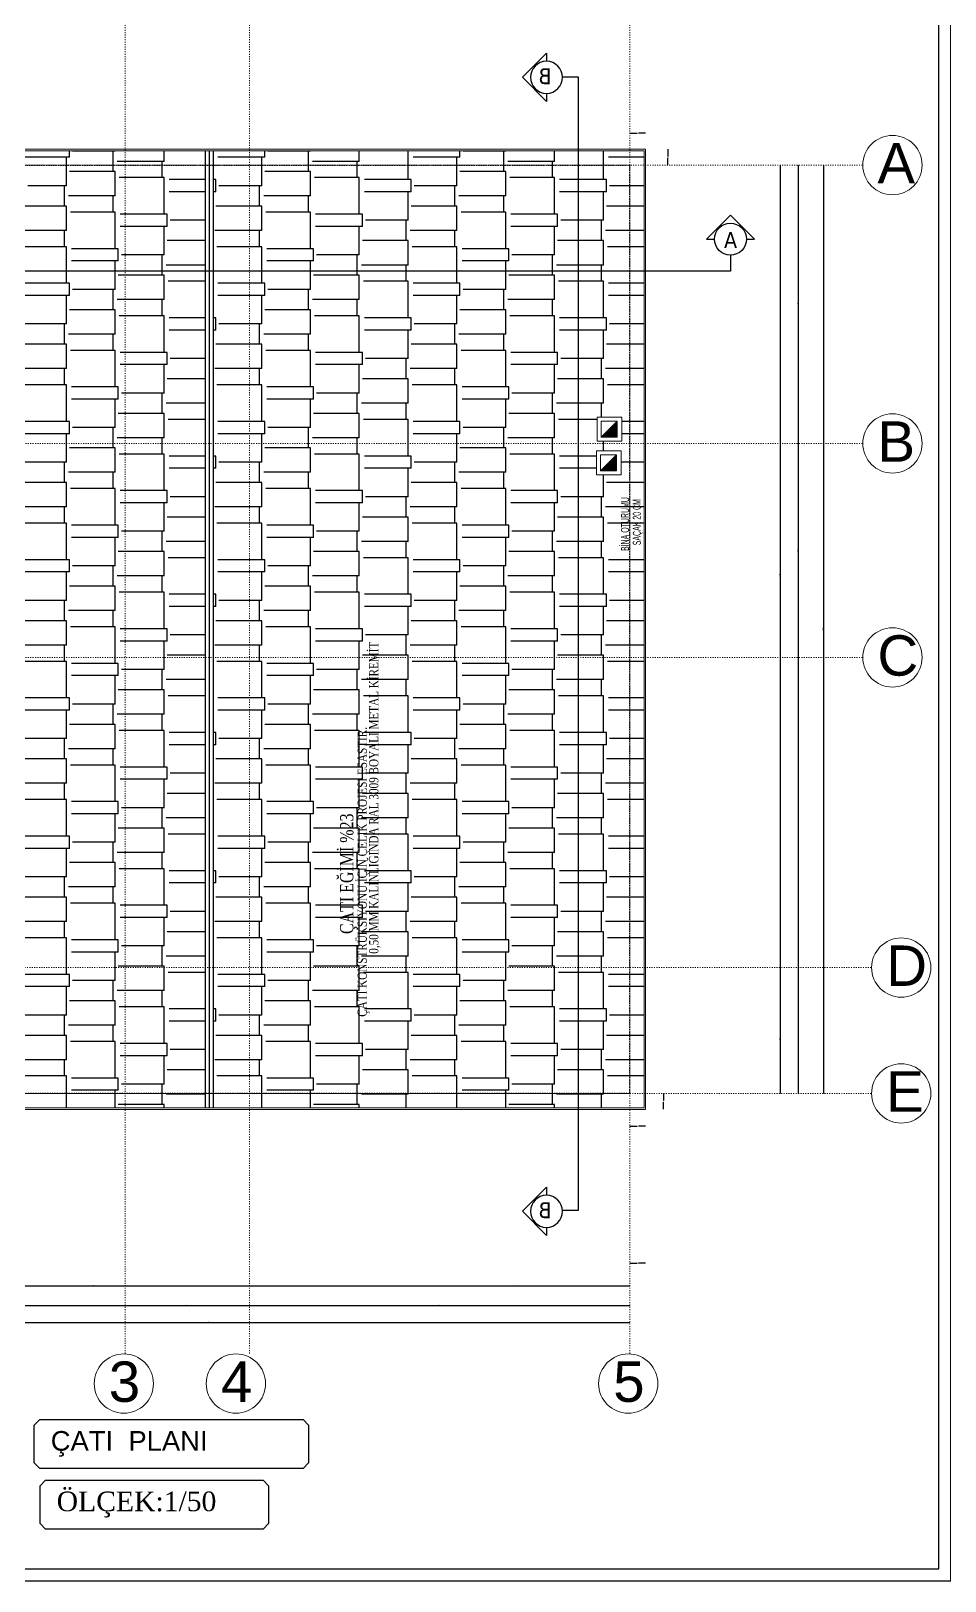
# Model space of a CAD drawing. Header units: centimetres. Extents: x -373760 to 14750, y -122502 to 29584.
# Drawn here: x -247283 to -235869, y -86589 to -67219 of the extents above; entities that cross this region are included whole.
import ezdxf
from ezdxf.enums import TextEntityAlignment as Align

# ---------------------------------------------------------------- set-up
doc = ezdxf.new("R2010")
doc.units = ezdxf.units.CM
doc.linetypes.add('ACAD_ISO03W100', pattern=[30, 12, -18])
for name, color, linetype, lineweight in [('AKSLAR-P', 211, 'Continuous', 9), ('DOGRAMA', 4, 'Continuous', 20), ('duvar', 10, 'Continuous', 25), ('KESİT CIZGILERİ-P', 35, 'Continuous', 25), ('MS_DIŞ ÖLÇÜ', 130, 'Continuous', 13), ('Y YATAY', 7, 'Continuous', 20), ('Ölçü iç KGK', 124, 'Continuous', 20)]:
    doc.layers.add(name, color=color, linetype=linetype, lineweight=lineweight)
for name, color, linetype in [('CER', 4, 'Continuous'), ('duv', 50, 'Continuous'), ('MALZEME YAZI', 7, 'Continuous'), ('MERDİVEN1', 9, 'Continuous'), ('Tarama', 253, 'Continuous'), ('ÇERÇEVE', 161, 'Continuous')]:
    doc.layers.add(name, color=color, linetype=linetype)
doc.styles.add('15 LİK', font='tahoma.ttf', dxfattribs={"height": 15})
doc.styles.add('MAH', font='times.ttf', dxfattribs={"width": 0.6, "height": 30})
doc.styles.add('S1', font='arial.ttf', dxfattribs={"width": 0.75, "height": 11})
doc.styles.get("Standard").update_dxf_attribs({"font": 'arial.ttf'})
doc.dimstyles.new('Aydın İç Ölçü', dxfattribs={"dimtxt": 7, "dimasz": 3, "dimexe": 0.18, "dimexo": 0.0625, "dimgap": 1, "dimtad": 0, "dimdec": 0, "dimzin": 0, "dimdsep": 46, "dimtxsty": 'Standard', "dimblk": 'DOT', "dimcen": 1, "dimse1": 1, "dimse2": 1, "dimclrd": 256, "dimclrt": 6, "dimadec": 0, "dimazin": 0, "dimtfac": 1, "dimtdec": 0, "dimtix": 1, "dimtofl": 0, "dimtmove": 0, "dimatfit": 3, "dimldrblk": 'DOT', "dimfxl": 1, "dimtolj": 1, "dimtzin": 0, "dimarcsym": 0})
doc.dimstyles.new('aydın ölçü', dxfattribs={"dimtxt": 10, "dimasz": 2.5, "dimexe": 5, "dimexo": 5, "dimtad": 1, "dimdec": 0, "dimtxsty": 'Standard', "dimblk": 'ARCHTICK', "dimcen": 2.5, "dimse1": 1, "dimse2": 1, "dimadec": 0, "dimazin": 0, "dimtfac": 1, "dimtdec": 0, "dimtix": 1, "dimtmove": 0, "dimatfit": 3, "dimfxl": 5, "dimfxlon": 1, "dimarcsym": 0})

# ---------------------------------------------------------------- blocks, each defined once
blk = doc.blocks.new('kesita')
at = {"layer": 'KESİT CIZGILERİ-P'}
blk.add_lwpolyline([(16511.7, 1791.7), (16521.7, 1791.7), (16491.7, 1821.7), (16461.7, 1791.7), (16471.7, 1791.7)], dxfattribs=at)
blk.add_lwpolyline([(16511.7, 1791.7), (16521.7, 1791.7), (16491.7, 1821.7), (16461.7, 1791.7), (16471.7, 1791.7)], dxfattribs=at)
blk.add_circle((16491.7, 1791.7), 20, dxfattribs=at)
blk.add_circle((16491.7, 1791.7), 20, dxfattribs=at)
at = {"layer": 'KESİT CIZGILERİ-P', "insert": (16483.4, 1781.9), "char_height": 20, "attachment_point": 7, "style": '15 LİK'}
blk.add_mtext('A', dxfattribs=at)
blk = doc.blocks.new('kesitbb')
at = {"layer": 'KESİT CIZGILERİ-P'}
blk.add_lwpolyline([(17811.9, 1789.3), (17821.9, 1789.3), (17791.9, 1819.3), (17761.9, 1789.3), (17771.9, 1789.3)], dxfattribs=at)
blk.add_lwpolyline([(17811.9, 1789.3), (17821.9, 1789.3), (17791.9, 1819.3), (17761.9, 1789.3), (17771.9, 1789.3)], dxfattribs=at)
blk.add_circle((17791.9, 1789.3), 20, dxfattribs=at)
blk.add_circle((17791.9, 1789.3), 20, dxfattribs=at)
at = {"layer": 'KESİT CIZGILERİ-P', "insert": (17784, 1778.3), "char_height": 20, "attachment_point": 7, "style": '15 LİK'}
blk.add_mtext('A', dxfattribs=at)
blk = doc.blocks.new('fgwefgweg')
at = {"layer": 'KESİT CIZGILERİ-P'}
blk.add_lwpolyline([(17791.9, 1769.3), (17791.9, 1749.3), (16491.7, 1749.3), (16491.7, 1769.5)], dxfattribs=at)
at = {"layer": 'MERDİVEN1'}
for name in ['kesita', 'kesitbb']:
    blk.add_blockref(name, (0, 0), dxfattribs=at)
blk = doc.blocks.new('kesit1')
at = {"layer": 'KESİT CIZGILERİ-P'}
blk.add_lwpolyline([(17117.7, 2365.5), (17117.7, 2355.5), (17147.7, 2385.5), (17117.7, 2415.5), (17117.7, 2405.5)], dxfattribs=at)
blk.add_lwpolyline([(17117.7, 2365.5), (17117.7, 2355.5), (17147.7, 2385.5), (17117.7, 2415.5), (17117.7, 2405.5)], dxfattribs=at)
blk.add_circle((17117.7, 2385.5), 20, dxfattribs=at)
blk.add_circle((17117.7, 2385.5), 20, dxfattribs=at)
at = {"layer": 'KESİT CIZGILERİ-P', "insert": (17111.5, 2376.9), "char_height": 20, "attachment_point": 7, "style": '15 LİK'}
blk.add_mtext('B', dxfattribs=at)
blk.add_mtext('B', dxfattribs=at)
blk = doc.blocks.new('jhgjghjgh')
at = {"layer": 'KESİT CIZGILERİ-P'}
blk.add_lwpolyline([(-2651.1, 3378.6), (-2671.1, 3378.6), (-2671.1, 4794.6), (-2650.9, 4794.6)], dxfattribs=at)
at = {"layer": 'MERDİVEN1'}
for p in [(-19748.9, 2408.9), (-19748.9, 991.8)]:
    blk.add_blockref('kesit1', p, dxfattribs=at)
blk = doc.blocks.new('FDGFDGFDGF')
at = {"layer": 'DOGRAMA'}
blk.add_hatch(color=256, dxfattribs=at).paths.add_polyline_path([(-13051.7, -9217.1), (-13031.7, -9217.1), (-13031.7, -9197.1)])
blk.add_line((-13051.7, -9217.1), (-13031.7, -9197.1), dxfattribs=at)
for points in [[(-13026.1, -9222.1), (-13026.1, -9192.1), (-13056.7, -9192.1), (-13056.7, -9222.1)], [(-13031.7, -9217.1), (-13031.7, -9197.1), (-13051.7, -9197.1), (-13051.7, -9217.1)]]:
    blk.add_lwpolyline(points, close=True, dxfattribs=at)
blk = doc.blocks.new('_ArchTick')
at = {"color": 0, "linetype": 'ByBlock', "const_width": 0.15}
blk.add_lwpolyline([(-0.5, -0.5), (0.5, 0.5)], dxfattribs=at)
blk = doc.blocks.new('*D566')
at = {"layer": 'Defpoints', "color": 0, "ltscale": 0.45, "transparency": 16777216}
for p in [(-242702, -79149), (-250306, -80495), (-242702, -82901)]:
    blk.add_point(p, dxfattribs=at)
at = {"layer": 'Ölçü iç KGK', "color": 0, "lineweight": -2, "ltscale": 0.45, "transparency": 16777216}
blk.add_line((-250306, -82901), (-242702, -82901), dxfattribs=at)
at = {"layer": 'Ölçü iç KGK', "color": 0, "lineweight": -2, "ltscale": 0.45, "transparency": 16777216, "xscale": 2.5, "yscale": 2.5, "zscale": 2.5, "rotation": 180}
blk.add_blockref('_ArchTick', (-250306, -82901), dxfattribs=at)
at = {"layer": 'Ölçü iç KGK', "color": 0, "lineweight": -2, "ltscale": 0.45, "transparency": 16777216, "xscale": 2.5, "yscale": 2.5, "zscale": 2.5}
blk.add_blockref('_ArchTick', (-242702, -82901), dxfattribs=at)
at = {"layer": 'Ölçü iç KGK', "color": 0, "lineweight": -2, "ltscale": 0.45, "transparency": 16777216, "insert": (-246504, -82895), "char_height": 10, "attachment_point": 5}
blk.add_mtext('7604', dxfattribs=at)
blk = doc.blocks.new('*D567')
at = {"layer": 'Defpoints', "color": 0, "ltscale": 0.45, "transparency": 16777216}
for p in [(-242702, -79149), (-239806, -82901), (-239806, -82901)]:
    blk.add_point(p, dxfattribs=at)
at = {"layer": 'Ölçü iç KGK', "color": 0, "lineweight": -2, "ltscale": 0.45, "transparency": 16777216}
blk.add_line((-242702, -82901), (-239806, -82901), dxfattribs=at)
at = {"layer": 'Ölçü iç KGK', "color": 0, "lineweight": -2, "ltscale": 0.45, "transparency": 16777216, "xscale": 2.5, "yscale": 2.5, "zscale": 2.5, "rotation": 180}
blk.add_blockref('_ArchTick', (-242702, -82901), dxfattribs=at)
at = {"layer": 'Ölçü iç KGK', "color": 0, "lineweight": -2, "ltscale": 0.45, "transparency": 16777216, "xscale": 2.5, "yscale": 2.5, "zscale": 2.5}
blk.add_blockref('_ArchTick', (-239806, -82901), dxfattribs=at)
at = {"layer": 'Ölçü iç KGK', "color": 0, "lineweight": -2, "ltscale": 0.45, "transparency": 16777216, "insert": (-241254, -82895), "char_height": 10, "attachment_point": 5}
blk.add_mtext('2895', dxfattribs=at)
blk = doc.blocks.new('*D569')
at = {"layer": 'Defpoints', "color": 0, "ltscale": 0.45, "transparency": 16777216}
for p in [(-247706, -83218), (-246106, -83145), (-246106, -83145)]:
    blk.add_point(p, dxfattribs=at)
at = {"layer": 'Ölçü iç KGK', "color": 0, "lineweight": -2, "ltscale": 0.45, "transparency": 16777216}
blk.add_line((-247706, -83145), (-246106, -83145), dxfattribs=at)
at = {"layer": 'Ölçü iç KGK', "color": 0, "lineweight": -2, "ltscale": 0.45, "transparency": 16777216, "xscale": 2.5, "yscale": 2.5, "zscale": 2.5, "rotation": 180}
blk.add_blockref('_ArchTick', (-247706, -83145), dxfattribs=at)
at = {"layer": 'Ölçü iç KGK', "color": 0, "lineweight": -2, "ltscale": 0.45, "transparency": 16777216, "xscale": 2.5, "yscale": 2.5, "zscale": 2.5}
blk.add_blockref('_ArchTick', (-246106, -83145), dxfattribs=at)
at = {"layer": 'Ölçü iç KGK', "color": 0, "lineweight": -2, "ltscale": 0.45, "transparency": 16777216, "insert": (-246906, -83140), "char_height": 10, "attachment_point": 5}
blk.add_mtext('1600', dxfattribs=at)
blk = doc.blocks.new('*D570')
at = {"layer": 'Defpoints', "color": 0, "ltscale": 0.45, "transparency": 16777216}
for p in [(-246106, -83145), (-244556, -83145), (-244556, -83145)]:
    blk.add_point(p, dxfattribs=at)
at = {"layer": 'Ölçü iç KGK', "color": 0, "lineweight": -2, "ltscale": 0.45, "transparency": 16777216}
blk.add_line((-246106, -83145), (-244556, -83145), dxfattribs=at)
at = {"layer": 'Ölçü iç KGK', "color": 0, "lineweight": -2, "ltscale": 0.45, "transparency": 16777216, "xscale": 2.5, "yscale": 2.5, "zscale": 2.5, "rotation": 180}
blk.add_blockref('_ArchTick', (-246106, -83145), dxfattribs=at)
at = {"layer": 'Ölçü iç KGK', "color": 0, "lineweight": -2, "ltscale": 0.45, "transparency": 16777216, "xscale": 2.5, "yscale": 2.5, "zscale": 2.5}
blk.add_blockref('_ArchTick', (-244556, -83145), dxfattribs=at)
at = {"layer": 'Ölçü iç KGK', "color": 0, "lineweight": -2, "ltscale": 0.45, "transparency": 16777216, "insert": (-245331, -83140), "char_height": 10, "attachment_point": 5}
blk.add_mtext('1550', dxfattribs=at)
blk = doc.blocks.new('*D571')
at = {"layer": 'Defpoints', "color": 0, "ltscale": 0.45, "transparency": 16777216}
for p in [(-244556, -83145), (-239806, -83145), (-239806, -83145)]:
    blk.add_point(p, dxfattribs=at)
at = {"layer": 'Ölçü iç KGK', "color": 0, "lineweight": -2, "ltscale": 0.45, "transparency": 16777216}
blk.add_line((-244556, -83145), (-239806, -83145), dxfattribs=at)
at = {"layer": 'Ölçü iç KGK', "color": 0, "lineweight": -2, "ltscale": 0.45, "transparency": 16777216, "xscale": 2.5, "yscale": 2.5, "zscale": 2.5, "rotation": 180}
blk.add_blockref('_ArchTick', (-244556, -83145), dxfattribs=at)
at = {"layer": 'Ölçü iç KGK', "color": 0, "lineweight": -2, "ltscale": 0.45, "transparency": 16777216, "xscale": 2.5, "yscale": 2.5, "zscale": 2.5}
blk.add_blockref('_ArchTick', (-239806, -83145), dxfattribs=at)
at = {"layer": 'Ölçü iç KGK', "color": 0, "lineweight": -2, "ltscale": 0.45, "transparency": 16777216, "insert": (-242181, -83140), "char_height": 10, "attachment_point": 5}
blk.add_mtext('4749', dxfattribs=at)
blk = doc.blocks.new('*D572')
at = {"layer": 'Defpoints', "color": 0, "ltscale": 0.45, "transparency": 16777216}
for p in [(-250306, -83469), (-239806, -83360), (-239806, -83469)]:
    blk.add_point(p, dxfattribs=at)
at = {"layer": 'Ölçü iç KGK', "color": 0, "lineweight": -2, "ltscale": 0.45, "transparency": 16777216}
blk.add_line((-250306, -83360), (-239806, -83360), dxfattribs=at)
at = {"layer": 'Ölçü iç KGK', "color": 0, "lineweight": -2, "ltscale": 0.45, "transparency": 16777216, "xscale": 2.5, "yscale": 2.5, "zscale": 2.5, "rotation": 180}
blk.add_blockref('_ArchTick', (-250306, -83360), dxfattribs=at)
at = {"layer": 'Ölçü iç KGK', "color": 0, "lineweight": -2, "ltscale": 0.45, "transparency": 16777216, "xscale": 2.5, "yscale": 2.5, "zscale": 2.5}
blk.add_blockref('_ArchTick', (-239806, -83360), dxfattribs=at)
at = {"layer": 'Ölçü iç KGK', "color": 0, "lineweight": -2, "ltscale": 0.45, "transparency": 16777216, "insert": (-245056, -83354), "char_height": 10, "attachment_point": 5}
blk.add_mtext('10499', dxfattribs=at)
blk = doc.blocks.new('*D573')
at = {"layer": 'Defpoints', "color": 0, "ltscale": 0.45, "transparency": 16777216}
for p in [(-237898, -68895), (-239807, -79149), (-237929, -79149)]:
    blk.add_point(p, dxfattribs=at)
at = {"layer": 'Ölçü iç KGK', "color": 0, "lineweight": -2, "ltscale": 0.45, "transparency": 16777216}
blk.add_line((-237929, -68895), (-237929, -79149), dxfattribs=at)
at = {"layer": 'Ölçü iç KGK', "color": 0, "lineweight": -2, "ltscale": 0.45, "transparency": 16777216, "xscale": 2.5, "yscale": 2.5, "zscale": 2.5}
for p, rotation in [((-237929, -68895), 90), ((-237929, -79149), 270)]:
    blk.add_blockref('_ArchTick', p, dxfattribs=dict(at, rotation=rotation))
at = {"layer": 'Ölçü iç KGK', "color": 0, "lineweight": -2, "ltscale": 0.45, "transparency": 16777216, "insert": (-237935, -74022), "char_height": 10, "attachment_point": 5, "rotation": 90}
blk.add_mtext('10253', dxfattribs=at)
blk = doc.blocks.new('*D574')
at = {"layer": 'Defpoints', "color": 0, "ltscale": 0.45, "transparency": 16777216}
for p in [(-239807, -79149), (-237929, -80495), (-237929, -80495)]:
    blk.add_point(p, dxfattribs=at)
at = {"layer": 'Ölçü iç KGK', "color": 0, "lineweight": -2, "ltscale": 0.45, "transparency": 16777216}
blk.add_line((-237929, -79149), (-237929, -80495), dxfattribs=at)
at = {"layer": 'Ölçü iç KGK', "color": 0, "lineweight": -2, "ltscale": 0.45, "transparency": 16777216, "xscale": 2.5, "yscale": 2.5, "zscale": 2.5}
for p, rotation in [((-237929, -79149), 90), ((-237929, -80495), 270)]:
    blk.add_blockref('_ArchTick', p, dxfattribs=dict(at, rotation=rotation))
at = {"layer": 'Ölçü iç KGK', "color": 0, "lineweight": -2, "ltscale": 0.45, "transparency": 16777216, "insert": (-237935, -79822), "char_height": 10, "attachment_point": 5, "rotation": 90}
blk.add_mtext('1347', dxfattribs=at)
blk = doc.blocks.new('*D575')
at = {"layer": 'Defpoints', "color": 0, "ltscale": 0.45, "transparency": 16777216}
for p in [(-237662, -68895), (-237703, -72373), (-237662, -72373)]:
    blk.add_point(p, dxfattribs=at)
at = {"layer": 'Ölçü iç KGK', "color": 0, "lineweight": -2, "ltscale": 0.45, "transparency": 16777216}
blk.add_line((-237703, -68895), (-237703, -72373), dxfattribs=at)
at = {"layer": 'Ölçü iç KGK', "color": 0, "lineweight": -2, "ltscale": 0.45, "transparency": 16777216, "xscale": 2.5, "yscale": 2.5, "zscale": 2.5}
for p, rotation in [((-237703, -68895), 90), ((-237703, -72373), 270)]:
    blk.add_blockref('_ArchTick', p, dxfattribs=dict(at, rotation=rotation))
at = {"layer": 'Ölçü iç KGK', "color": 0, "lineweight": -2, "ltscale": 0.45, "transparency": 16777216, "insert": (-237708, -70634), "char_height": 10, "attachment_point": 5, "rotation": 90}
blk.add_mtext('3478', dxfattribs=at)
blk = doc.blocks.new('*D576')
at = {"layer": 'Defpoints', "color": 0, "ltscale": 0.45, "transparency": 16777216}
for p in [(-237662, -72373), (-237703, -75047), (-237703, -75047)]:
    blk.add_point(p, dxfattribs=at)
at = {"layer": 'Ölçü iç KGK', "color": 0, "lineweight": -2, "ltscale": 0.45, "transparency": 16777216}
blk.add_line((-237703, -72373), (-237703, -75047), dxfattribs=at)
at = {"layer": 'Ölçü iç KGK', "color": 0, "lineweight": -2, "ltscale": 0.45, "transparency": 16777216, "xscale": 2.5, "yscale": 2.5, "zscale": 2.5}
for p, rotation in [((-237703, -72373), 90), ((-237703, -75047), 270)]:
    blk.add_blockref('_ArchTick', p, dxfattribs=dict(at, rotation=rotation))
at = {"layer": 'Ölçü iç KGK', "color": 0, "lineweight": -2, "ltscale": 0.45, "transparency": 16777216, "insert": (-237708, -73710), "char_height": 10, "attachment_point": 5, "rotation": 90}
blk.add_mtext('2674', dxfattribs=at)
blk = doc.blocks.new('*D577')
at = {"layer": 'Defpoints', "color": 0, "ltscale": 0.45, "transparency": 16777216}
for p in [(-237703, -75047), (-237703, -78923), (-237703, -78923)]:
    blk.add_point(p, dxfattribs=at)
at = {"layer": 'Ölçü iç KGK', "color": 0, "lineweight": -2, "ltscale": 0.45, "transparency": 16777216}
blk.add_line((-237703, -75047), (-237703, -78923), dxfattribs=at)
at = {"layer": 'Ölçü iç KGK', "color": 0, "lineweight": -2, "ltscale": 0.45, "transparency": 16777216, "xscale": 2.5, "yscale": 2.5, "zscale": 2.5}
for p, rotation in [((-237703, -75047), 90), ((-237703, -78923), 270)]:
    blk.add_blockref('_ArchTick', p, dxfattribs=dict(at, rotation=rotation))
at = {"layer": 'Ölçü iç KGK', "color": 0, "lineweight": -2, "ltscale": 0.45, "transparency": 16777216, "insert": (-237708, -76985), "char_height": 10, "attachment_point": 5, "rotation": 90}
blk.add_mtext('3877', dxfattribs=at)
blk = doc.blocks.new('*D578')
at = {"layer": 'Defpoints', "color": 0, "ltscale": 0.45, "transparency": 16777216}
for p in [(-237703, -78923), (-237703, -80495), (-237703, -80495)]:
    blk.add_point(p, dxfattribs=at)
at = {"layer": 'Ölçü iç KGK', "color": 0, "lineweight": -2, "ltscale": 0.45, "transparency": 16777216}
blk.add_line((-237703, -78923), (-237703, -80495), dxfattribs=at)
at = {"layer": 'Ölçü iç KGK', "color": 0, "lineweight": -2, "ltscale": 0.45, "transparency": 16777216, "xscale": 2.5, "yscale": 2.5, "zscale": 2.5}
for p, rotation in [((-237703, -78923), 90), ((-237703, -80495), 270)]:
    blk.add_blockref('_ArchTick', p, dxfattribs=dict(at, rotation=rotation))
at = {"layer": 'Ölçü iç KGK', "color": 0, "lineweight": -2, "ltscale": 0.45, "transparency": 16777216, "insert": (-237708, -79709), "char_height": 10, "attachment_point": 5, "rotation": 90}
blk.add_mtext('1572', dxfattribs=at)
blk = doc.blocks.new('*D579')
at = {"layer": 'Defpoints', "color": 0, "ltscale": 0.45, "transparency": 16777216}
for p in [(-237320, -68895), (-237388, -80495), (-237320, -80495)]:
    blk.add_point(p, dxfattribs=at)
at = {"layer": 'Ölçü iç KGK', "color": 0, "lineweight": -2, "ltscale": 0.45, "transparency": 16777216}
blk.add_line((-237388, -68895), (-237388, -80495), dxfattribs=at)
at = {"layer": 'Ölçü iç KGK', "color": 0, "lineweight": -2, "ltscale": 0.45, "transparency": 16777216, "xscale": 2.5, "yscale": 2.5, "zscale": 2.5}
for p, rotation in [((-237388, -68895), 90), ((-237388, -80495), 270)]:
    blk.add_blockref('_ArchTick', p, dxfattribs=dict(at, rotation=rotation))
at = {"layer": 'Ölçü iç KGK', "color": 0, "lineweight": -2, "ltscale": 0.45, "transparency": 16777216, "insert": (-237394, -74695), "char_height": 10, "attachment_point": 5, "rotation": 90}
blk.add_mtext('11600', dxfattribs=at)
blk = doc.blocks.new('_Dot')
at = {"color": 0, "linetype": 'ByBlock', "lineweight": -2}
blk.add_line((-0.5, 0), (-1, 0), dxfattribs=at)
at = {"color": 0, "linetype": 'ByBlock', "const_width": 0.5}
blk.add_lwpolyline([(-0.25, 0, 1), (0.25, 0, 1)], format="xyb", close=True, dxfattribs=at)
blk = doc.blocks.new('*D584')
at = {"layer": 'Defpoints', "color": 0, "ltscale": 0.45, "transparency": 16777216}
for p in [(-239806, -80695), (-239607, -80695), (-239607, -80906)]:
    blk.add_point(p, dxfattribs=at)
at = {"layer": 'Ölçü iç KGK', "lineweight": -2, "ltscale": 0.45, "transparency": 16777216}
for p, q in [((-239803, -80906), (-239715, -80906)), ((-239610, -80906), (-239698, -80906))]:
    blk.add_line(p, q, dxfattribs=at)
at = {"layer": 'Ölçü iç KGK', "lineweight": -2, "ltscale": 0.45, "transparency": 16777216, "xscale": 3, "yscale": 3, "zscale": 3, "rotation": 180}
blk.add_blockref('_Dot', (-239806, -80906), dxfattribs=at)
at = {"layer": 'Ölçü iç KGK', "lineweight": -2, "ltscale": 0.45, "transparency": 16777216, "xscale": 3, "yscale": 3, "zscale": 3}
blk.add_blockref('_Dot', (-239607, -80906), dxfattribs=at)
at = {"layer": 'Ölçü iç KGK', "color": 6, "lineweight": -2, "ltscale": 0.45, "transparency": 16777216, "insert": (-239707, -80906), "char_height": 7, "attachment_point": 5}
blk.add_mtext('\\A1;199', dxfattribs=at)
blk = doc.blocks.new('*D585')
at = {"layer": 'Defpoints', "color": 0, "ltscale": 0.45, "transparency": 16777216}
for p in [(-239606, -80495), (-239383, -80495), (-239606, -80695)]:
    blk.add_point(p, dxfattribs=at)
at = {"layer": 'Ölçü iç KGK', "lineweight": -2, "ltscale": 0.45, "transparency": 16777216}
for p, q in [((-239383, -80498), (-239383, -80586)), ((-239383, -80692), (-239383, -80604))]:
    blk.add_line(p, q, dxfattribs=at)
at = {"layer": 'Ölçü iç KGK', "lineweight": -2, "ltscale": 0.45, "transparency": 16777216, "xscale": 3, "yscale": 3, "zscale": 3}
for p, rotation in [((-239383, -80495), 90), ((-239383, -80695), 270)]:
    blk.add_blockref('_Dot', p, dxfattribs=dict(at, rotation=rotation))
at = {"layer": 'Ölçü iç KGK', "color": 6, "lineweight": -2, "ltscale": 0.45, "transparency": 16777216, "insert": (-239383, -80595), "char_height": 7, "attachment_point": 5, "rotation": 90}
blk.add_mtext('\\A1;200', dxfattribs=at)
blk = doc.blocks.new('*D586')
at = {"layer": 'Defpoints', "color": 0, "ltscale": 0.45, "transparency": 16777216}
for p in [(-239607, -68695), (-239329, -68695), (-239607, -68895)]:
    blk.add_point(p, dxfattribs=at)
at = {"layer": 'Ölçü iç KGK', "lineweight": -2, "ltscale": 0.45, "transparency": 16777216}
for p, q in [((-239329, -68698), (-239329, -68786)), ((-239329, -68892), (-239329, -68804))]:
    blk.add_line(p, q, dxfattribs=at)
at = {"layer": 'Ölçü iç KGK', "lineweight": -2, "ltscale": 0.45, "transparency": 16777216, "xscale": 3, "yscale": 3, "zscale": 3}
for p, rotation in [((-239329, -68695), 90), ((-239329, -68895), 270)]:
    blk.add_blockref('_Dot', p, dxfattribs=dict(at, rotation=rotation))
at = {"layer": 'Ölçü iç KGK', "color": 6, "lineweight": -2, "ltscale": 0.45, "transparency": 16777216, "insert": (-239329, -68795), "char_height": 7, "attachment_point": 5, "rotation": 90}
blk.add_mtext('\\A1;200', dxfattribs=at)
blk = doc.blocks.new('*D587')
at = {"layer": 'Defpoints', "color": 0, "ltscale": 0.45, "transparency": 16777216}
for p in [(-239806, -68497), (-239806, -68695), (-239607, -68699)]:
    blk.add_point(p, dxfattribs=at)
at = {"layer": 'Ölçü iç KGK', "lineweight": -2, "ltscale": 0.45, "transparency": 16777216}
for p, q in [((-239803, -68497), (-239715, -68497)), ((-239610, -68497), (-239698, -68497))]:
    blk.add_line(p, q, dxfattribs=at)
at = {"layer": 'Ölçü iç KGK', "lineweight": -2, "ltscale": 0.45, "transparency": 16777216, "xscale": 3, "yscale": 3, "zscale": 3, "rotation": 180}
blk.add_blockref('_Dot', (-239806, -68497), dxfattribs=at)
at = {"layer": 'Ölçü iç KGK', "lineweight": -2, "ltscale": 0.45, "transparency": 16777216, "xscale": 3, "yscale": 3, "zscale": 3}
blk.add_blockref('_Dot', (-239607, -68497), dxfattribs=at)
at = {"layer": 'Ölçü iç KGK', "color": 6, "lineweight": -2, "ltscale": 0.45, "transparency": 16777216, "insert": (-239707, -68497), "char_height": 7, "attachment_point": 5}
blk.add_mtext('\\A1;199', dxfattribs=at)
blk = doc.blocks.new('*D588')
at = {"layer": 'Defpoints', "color": 0, "ltscale": 0.45, "transparency": 16777216}
for p in [(-239806, -80695), (-239607, -80695), (-239607, -82615)]:
    blk.add_point(p, dxfattribs=at)
at = {"layer": 'Ölçü iç KGK', "lineweight": -2, "ltscale": 0.45, "transparency": 16777216}
for p, q in [((-239803, -82615), (-239715, -82615)), ((-239610, -82615), (-239698, -82615))]:
    blk.add_line(p, q, dxfattribs=at)
at = {"layer": 'Ölçü iç KGK', "lineweight": -2, "ltscale": 0.45, "transparency": 16777216, "xscale": 3, "yscale": 3, "zscale": 3, "rotation": 180}
blk.add_blockref('_Dot', (-239806, -82615), dxfattribs=at)
at = {"layer": 'Ölçü iç KGK', "lineweight": -2, "ltscale": 0.45, "transparency": 16777216, "xscale": 3, "yscale": 3, "zscale": 3}
blk.add_blockref('_Dot', (-239607, -82615), dxfattribs=at)
at = {"layer": 'Ölçü iç KGK', "color": 6, "lineweight": -2, "ltscale": 0.45, "transparency": 16777216, "insert": (-239707, -82615), "char_height": 7, "attachment_point": 5}
blk.add_mtext('\\A1;199', dxfattribs=at)

msp = doc.modelspace()

# ---------------------------------------------------------------- hatches: boundary and pattern name
at = {"layer": 'Tarama'}
h = msp.add_hatch(dxfattribs=at)
h.set_pattern_fill('AR-RSHKE', color=252, scale=2, angle=90)
h.set_pattern_definition([(90, (-141989.86, 20102.07), (-609.6, 1295.4), [304.8, -254, 355.6, -152.4, 457.2, -203.2]), (90, (-142015.26, 20406.87), (-609.6, 1295.4), [254, -965.2, 203.2, -304.8]), (90, (-141951.76, 21016.47), (-609.6, 1295.4), [152.4, -1574.8]), (180, (-141989.86, 20102.07), (-609.6, -431.8), [584.2, -1854.2]), (180, (-141989.86, 20406.87), (-609.6, -431.8), [571.5, -1866.9]), (180, (-141989.86, 20660.87), (-609.6, -431.8), [533.4, -1905]), (180, (-141951.76, 21016.47), (-609.6, -431.8), [584.2, -1854.2]), (180, (-141951.76, 21168.87), (-609.6, -431.8), [584.2, -1854.2]), (180, (-141989.86, 21626.07), (-609.6, -431.8), [558.8, -1879.6])])
h.paths.add_polyline_path([(-245106.3, -70220.07), (-250485.57, -70220.07), (-250485.57, -80675.28), (-245106.3, -80675.28)])
h.paths.add_polyline_path([(-249894.72, -72014.95), (-249894.72, -72314.95), (-250200.22, -72314.95), (-250200.22, -72014.95)], flags=16)
h.paths.add_polyline_path([(-249950.22, -72064.95), (-249950.22, -72264.95), (-250150.22, -72264.95), (-250150.22, -72064.95)], flags=0)
h.paths.add_polyline_path([(-249898.42, -74698.32), (-249898.42, -74998.32), (-250203.91, -74998.32), (-250203.91, -74698.32)], flags=16)
h.paths.add_polyline_path([(-249953.91, -74748.32), (-249953.91, -74948.32), (-250153.91, -74948.32), (-250153.91, -74748.32)], flags=0)
h.paths.add_polyline_path([(-249898.16, -75101.51), (-249898.16, -75401.51), (-250203.65, -75401.51), (-250203.65, -75101.51)], flags=16)
h.paths.add_polyline_path([(-249953.65, -75151.51), (-249953.65, -75351.51), (-250153.65, -75351.51), (-250153.65, -75151.51)], flags=0)
h.paths.add_polyline_path([(-245106.3, -68715.28), (-250485.57, -68715.28), (-250485.57, -70220.07), (-245106.3, -70220.07)])
h.paths.add_polyline_path([(-247320.66, -69297.49), (-247626.16, -69297.49), (-247626.16, -68997.49), (-247320.66, -68997.49)], flags=16)
h.paths.add_polyline_path([(-247376.16, -69247.49), (-247576.16, -69247.49), (-247576.16, -69047.49), (-247376.16, -69047.49)], flags=0)
h.paths.add_polyline_path([(-240446.55, -68715.28), (-245006.3, -68715.28), (-245006.3, -70220.07), (-240446.55, -70220.07)])
h.paths.add_polyline_path([(-240446.55, -70220.07), (-245006.3, -70220.07), (-245006.3, -80675.28), (-240446.55, -80675.28)])
h.paths.add_polyline_path([(-239627.03, -68715.28), (-240446.55, -68715.28), (-240446.55, -70220.07), (-239627.03, -70220.07)])
h.paths.add_polyline_path([(-239627.03, -70220.07), (-240446.55, -70220.07), (-240446.55, -80675.28), (-239627.03, -80675.28)])
h.paths.add_polyline_path([(-239906.68, -72045.21), (-239906.68, -72345.21), (-240212.17, -72345.21), (-240212.17, -72045.21)], flags=16)
h.paths.add_polyline_path([(-239962.17, -72095.21), (-239962.17, -72295.21), (-240162.17, -72295.21), (-240162.17, -72095.21)], flags=0)
h.paths.add_polyline_path([(-239914.55, -72464.59), (-239914.55, -72764.59), (-240220.04, -72764.59), (-240220.04, -72464.59)], flags=16)
h.paths.add_polyline_path([(-239970.04, -72514.59), (-239970.04, -72714.59), (-240170.04, -72714.59), (-240170.04, -72514.59)], flags=0)
h.paths.add_polyline_path([(-248056.76, -78794.11), (-248056.76, -74894.61), (-248318.69, -74894.61), (-248318.69, -78794.11)], flags=24)
h.paths.add_polyline_path([(-248196.99, -79540.6), (-248196.99, -75913.35), (-248459.17, -75913.35), (-248459.17, -79540.6)], flags=24)
h.paths.add_polyline_path([(-248331.39, -78567.8), (-248331.39, -76919.06), (-248714.33, -76919.06), (-248714.33, -78567.8)], flags=24)
h.paths.add_polyline_path([(-250298.48, -73620.95), (-250298.48, -73093.8), (-250494.12, -73093.8), (-250494.12, -73620.95)], flags=9)
h.paths.add_polyline_path([(-250132.91, -73681.3), (-250132.91, -73080.34), (-250317.59, -73080.34), (-250317.59, -73681.3)], flags=24)
h.paths.add_polyline_path([(-249956.46, -80687.2), (-249429.31, -80687.2), (-249429.31, -80491.56), (-249956.46, -80491.56)], flags=9)
h.paths.add_polyline_path([(-250016.81, -80510.67), (-249415.85, -80510.67), (-249415.85, -80325.99), (-250016.81, -80325.99)], flags=24)
h.paths.add_polyline_path([(-249956.46, -68891.34), (-249429.31, -68891.34), (-249429.31, -68695.7), (-249956.46, -68695.7)], flags=9)
h.paths.add_polyline_path([(-250016.81, -69056.91), (-249415.85, -69056.91), (-249415.85, -68872.23), (-250016.81, -68872.23)], flags=24)
h.paths.add_polyline_path([(-242872.9, -78794.11), (-242872.9, -74894.61), (-243134.84, -74894.61), (-243134.84, -78794.11)], flags=24)
h.paths.add_polyline_path([(-243013.13, -79540.6), (-243013.13, -75913.35), (-243275.32, -75913.35), (-243275.32, -79540.6)], flags=24)
h.paths.add_polyline_path([(-243147.54, -78567.8), (-243147.54, -76919.06), (-243530.48, -76919.06), (-243530.48, -78567.8)], flags=24)
h.paths.add_polyline_path([(-239606.27, -73620.95), (-239606.27, -73093.8), (-239801.91, -73093.8), (-239801.91, -73620.95)], flags=9)
h.paths.add_polyline_path([(-239782.8, -73681.3), (-239782.8, -73080.34), (-239967.48, -73080.34), (-239967.48, -73681.3)], flags=24)

# ---------------------------------------------------------------- linework, layer by layer
at = {"layer": 'AKSLAR-P', "linetype": 'ACAD_ISO03W100'}
for p, q in [((-246105.55, -65943.39), (-246105.55, -83752.06)), ((-244555.53, -65943.39), (-244555.53, -83752.06)), ((-239806.2, -65943.39), (-239806.2, -83752.06)), ((-253772.42, -68895.28), (-236894.91, -68895.28)), ((-253772.42, -72373.45), (-236894.91, -72373.45)), ((-253772.42, -75046.96), (-236894.91, -75046.96)), ((-253662.42, -78923.48), (-236784.91, -78923.48)), ((-253663.25, -80495.28), (-236785.74, -80495.28))]:
    msp.add_line(p, q, dxfattribs=at)
at = {"layer": 'AKSLAR-P', "color": 30, "linetype": 'ACAD_ISO03W100', "true_color": 0xf26722}
msp.add_lwpolyline([(-250505.57, -68695.28), (-239607.03, -68695.28), (-239607.03, -80695.28), (-250505.57, -80695.28)], close=True, dxfattribs=at)
at = {"layer": 'AKSLAR-P'}
for centre in [(-236524.69, -68895.28), (-236524.69, -72373.45), (-236524.69, -75046.96), (-236414.69, -78923.48), (-236415.52, -80495.28), (-246123.66, -84121.84), (-244723.64, -84121.84), (-239824.31, -84121.84)]:
    msp.add_circle(centre, 370.22, dxfattribs=at)
at = {"layer": 'CER', "color": 2}
for points in [[(-255735.58, -86588.86), (-235794.05, -86588.86), (-235794.05, -56588.86), (-255735.58, -56588.86)], [(-255585.58, -86438.86), (-235944.05, -86438.86), (-235944.05, -56738.86), (-255585.58, -56738.86)]]:
    msp.add_lwpolyline(points, close=True, dxfattribs=at)
at = {"layer": 'duv'}
for p, q in [((-245106.3, -68715.28), (-245106.3, -80675.28)), ((-245056.3, -68715.28), (-245056.3, -80675.28)), ((-245056.3, -68715.28), (-245056.3, -80675.28)), ((-245006.3, -68715.28), (-245006.3, -80675.28))]:
    msp.add_line(p, q, dxfattribs=at)
at = {"layer": 'duv', "linetype": 'ACAD_ISO03W100'}
msp.add_lwpolyline([(-250305.57, -68895.28), (-239807.03, -68895.28), (-239807.03, -80495.28), (-250305.57, -80495.28)], close=True, dxfattribs=at)
at = {"layer": 'MS_DIŞ ÖLÇÜ'}
for points in [[(-250505.57, -68695.28), (-239607.03, -68695.28), (-239607.03, -80695.28), (-250505.57, -80695.28)], [(-250505.57, -68695.28), (-239607.03, -68695.28), (-239607.03, -80695.28), (-250505.57, -80695.28)], [(-250485.57, -68715.28), (-239627.03, -68715.28), (-239627.03, -80675.28), (-250485.57, -80675.28)]]:
    msp.add_lwpolyline(points, close=True, dxfattribs=at)
at = {"layer": 'ÇERÇEVE'}
for points in [[(-247174.61, -84571.75), (-243885.48, -84571.75), (-243815.48, -84641.75), (-243815.48, -85113.6), (-243885.48, -85183.6), (-247174.61, -85183.6), (-247244.61, -85113.6), (-247244.61, -84641.75)], [(-247100.36, -85327.72), (-244385.03, -85327.72), (-244315.03, -85397.72), (-244315.03, -85869.57), (-244385.03, -85939.57), (-247100.36, -85939.57), (-247170.36, -85869.57), (-247170.36, -85397.72)]]:
    msp.add_lwpolyline(points, close=True, dxfattribs=at)

# ---------------------------------------------------------------- block references
at = {"layer": 'duvar', "xscale": -10, "yscale": 10, "zscale": 10}
msp.add_blockref('jhgjghjgh', (-267157.79, -115742.29), dxfattribs=at)
at = {"layer": 'MERDİVEN1', "xscale": 10, "yscale": 10, "zscale": 10}
msp.add_blockref('fgwefgweg', (-416467.41, -87712.61), dxfattribs=at)
at = {"layer": 'Ölçü iç KGK', "lineweight": -2, "xscale": 10, "yscale": 10, "zscale": 10}
for p in [(-109645.42, 19875.83), (-109653.29, 19456.45)]:
    msp.add_blockref('FDGFDGFDGF', p, dxfattribs=at)

# ---------------------------------------------------------------- texts
at = {"layer": 'AKSLAR-P'}
for s, p in [('A', (-236712.51, -69123.75, -275161.01)), ('B', (-236712.51, -72601.92, -275161.01)), ('C', (-236712.51, -75275.43, -275161.01)), ('D', (-236602.51, -79151.95, -275161.01)), ('E', (-236603.34, -80723.75, -275161.01)), ('3', (-246311.48, -84350.31, -275161.01)), ('4', (-244911.46, -84350.31, -275161.01)), ('5', (-240012.13, -84350.31, -275161.01))]:
    msp.add_text(s, height=504.66, rotation=0.000004, dxfattribs=at).set_placement(p)
at = {"layer": 'MALZEME YAZI', "style": 'MAH', "width": 0.8}
for s, height, p in [('0,50 MM KALINLIĞINDA RAL 3009 BOYALI METAL KİREMİT', 115.5, (-242944.96, -78750.45)), ('ÇATI EĞİMİ %%%23', 165, (-243257.76, -78503.97))]:
    msp.add_text(s, height=height, rotation=90, dxfattribs=at).set_placement(p)
msp.add_text('ÇATI KONSTRÜKSIYONU İÇIN ÇELIK PROJESI ESASTIR.', height=115.5, rotation=90, dxfattribs=at).set_placement((-243089.31, -77726.98), align=Align.CENTER)
at = {"layer": 'Y YATAY', "color": 6, "style": 'S1', "width": 0.5}
msp.add_text('BİNA OTURUMU', height=100, rotation=90, dxfattribs=at).set_placement((-239815.28, -73380.82), align=Align.CENTER)
at = {"layer": 'Y YATAY', "color": 1, "style": 'S1', "width": 0.5}
msp.add_text('SAÇAK 20 CM', height=100, rotation=90, dxfattribs=at).set_placement((-239667.6, -73357.37), align=Align.CENTER)
at = {"layer": 'ÇERÇEVE', "char_height": 245, "attachment_point": 1}
for s, insert in [('{\\f@Arial Unicode MS|b0|i0|c162|p34;ÇATI  PLANI}', (-247036.28, -84715.39)), ('{\\f@Gungsuh|b0|i0|c162|p18;ÖLÇEK:1/50}', (-246962.04, -85471.36))]:
    msp.add_mtext_dynamic_manual_height_columns(s, width=6955.2989, gutter_width=125, heights=[0], dxfattribs=dict(at, insert=insert))

# ---------------------------------------------------------------- dimensions: what is measured, and where the dimension line sits
at = {"layer": 'Ölçü iç KGK', "lineweight": -2, "ltscale": 0.45}
for base, p1, p2, dimstyle, picture, middle in [((-239806.2, -68496.93), (-239607.03, -68698.66), (-239806.2, -68695.28), 'Aydın İç Ölçü', '*D587', (-239706.61, -68496.93)), ((-242701.55, -82901), (-250305.57, -80495.28), (-242701.55, -79148.55), 'aydın ölçü', '*D566', (-246503.56, -82895.27)), ((-239607.03, -80906.17), (-239806.2, -80695.28), (-239607.03, -80695.28), 'Aydın İç Ölçü', '*D584', (-239706.61, -80906.17)), ((-239607.03, -82614.72), (-239806.2, -80695.28), (-239607.03, -80695.28), 'Aydın İç Ölçü', '*D588', (-239706.61, -82614.72)), ((-239806.2, -83359.54), (-250305.57, -83468.65), (-239806.2, -83468.65), 'aydın ölçü', '*D572', (-245055.88, -83353.81))]:
    dim = msp.add_linear_dim(base=base, p1=p1, p2=p2, dimstyle=dimstyle, dxfattribs=at)
    dim.commit()
    dim.dimension.update_dxf_attribs({"geometry": picture, "text_midpoint": middle})
for base, p1, p2, dimstyle, picture, middle in [((-239328.71, -68695.28), (-239607.03, -68895.28), (-239607.03, -68695.28), 'Aydın İç Ölçü', '*D586', (-239328.71, -68795.28)), ((-237929.06, -79148.55), (-237898.25, -68895.28), (-239807.03, -79148.55), 'aydın ölçü', '*D573', (-237934.79, -74021.91)), ((-237702.52, -72373.45), (-237662.06, -68895.28), (-237662.06, -72373.45), 'aydın ölçü', '*D575', (-237708.25, -70634.36)), ((-237388.43, -80495.28), (-237319.93, -68895.28), (-237319.93, -80495.28), 'aydın ölçü', '*D579', (-237394.16, -74695.28)), ((-239383, -80495.28), (-239606.42, -80695.28), (-239606.42, -80495.28), 'Aydın İç Ölçü', '*D585', (-239383, -80595.28))]:
    dim = msp.add_linear_dim(base=base, p1=p1, p2=p2, angle=90, dimstyle=dimstyle, dxfattribs=at)
    dim.commit()
    dim.dimension.update_dxf_attribs({"geometry": picture, "text_midpoint": middle})
for base, p1, p2, picture, middle in [((-237702.52, -75046.96), (-237662.06, -72373.45), (-237702.52, -75046.96), '*D576', (-237708.25, -73710.2)), ((-237702.52, -78923.48), (-237702.52, -75046.96), (-237702.52, -78923.48), '*D577', (-237708.25, -76985.22)), ((-237702.52, -80495.28), (-237702.52, -78923.48), (-237702.52, -80495.28), '*D578', (-237708.25, -79709.38)), ((-237929.06, -80495.28), (-239807.03, -79148.55), (-237929.06, -80495.28), '*D574', (-237934.79, -79821.91))]:
    dim = msp.add_linear_dim(base=base, p1=p1, p2=p2, angle=90, dimstyle='aydın ölçü', override={"dimtmove": 1}, dxfattribs=at)
    dim.commit()
    dim.dimension.update_dxf_attribs({"geometry": picture, "text_midpoint": middle})
for base, p1, p2, picture, middle in [((-239806.2, -82901), (-242701.55, -79148.55), (-239806.2, -82901), '*D567', (-241253.88, -82895.27)), ((-246105.55, -83145.32), (-247705.55, -83218.07), (-246105.55, -83145.32), '*D569', (-246905.55, -83139.59)), ((-244555.53, -83145.32), (-246105.55, -83145.32), (-244555.53, -83145.32), '*D570', (-245330.54, -83139.59)), ((-239806.2, -83145.32), (-244555.53, -83145.32), (-239806.2, -83145.32), '*D571', (-242180.86, -83139.59))]:
    dim = msp.add_linear_dim(base=base, p1=p1, p2=p2, dimstyle='aydın ölçü', override={"dimtmove": 1}, dxfattribs=at)
    dim.commit()
    dim.dimension.update_dxf_attribs({"geometry": picture, "text_midpoint": middle})

doc.saveas('drawing.dxf')
